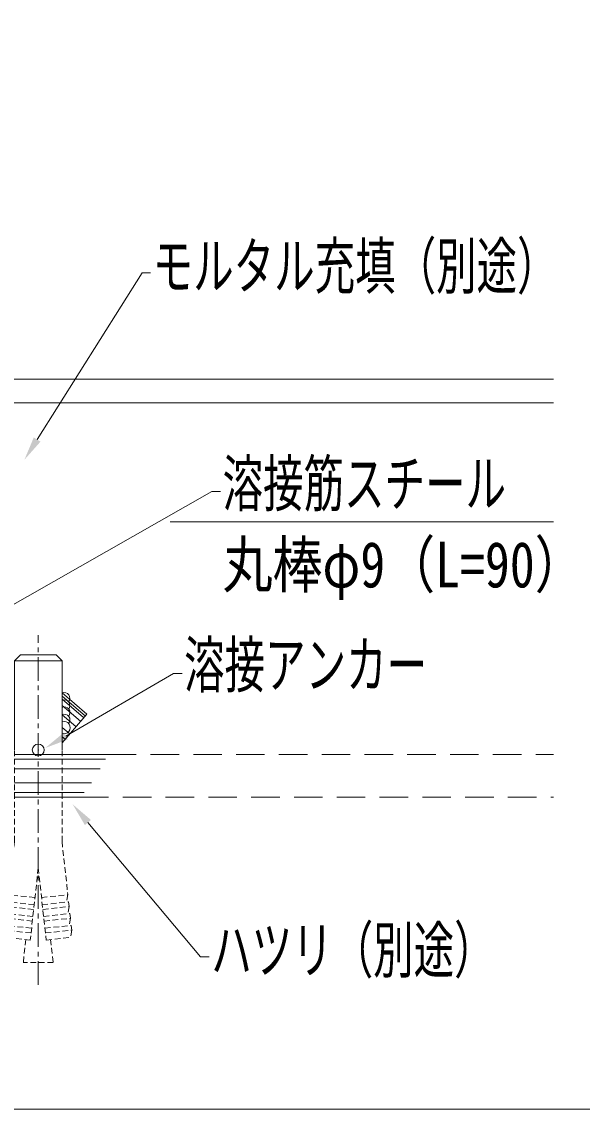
# Model space of a CAD drawing. Units: millimetres, scale not verified. Extents: x -1000 to 1000, y -693 to 692.
# Drawn here: x -465.9 to -348, y -692.7 to -463.9 of the extents above; entities that cross this region are included whole.
import ezdxf
from ezdxf.enums import TextEntityAlignment as Align

# ---------------------------------------------------------------- set-up
doc = ezdxf.new("R2010")
doc.units = ezdxf.units.MM
doc.header["$LTSCALE"] = 5
doc.header["$PDMODE"] = 32
doc.header["$PDSIZE"] = 2.5
doc.linetypes.add('CHAIN1', pattern=[8, 5, -1, 1, -1])
doc.linetypes.add('DASHED1', pattern=[1.8, 1.2, -0.6])
for name, color, linetype, lineweight in [('0-1_zumenwaku', 6, 'Continuous', 9), ('0-4_5', 1, 'Continuous', 9), ('0-5_0', 1, 'Continuous', 9), ('0-9_4', 6, 'Continuous', 9), ('0-A_8', 2, 'DASHED1', 9), ('1-1_sunpou', 1, 'Continuous', 9)]:
    doc.layers.add(name, color=color, linetype=linetype, lineweight=lineweight)
doc.layers.add('1-8_shade', color=7, linetype='Continuous')
doc.styles.add('ＭＳ ゴシック', font='')
doc.styles.get('ＭＳ ゴシック').set_extended_font_data('MS Gothic')

# ---------------------------------------------------------------- blocks, each defined once
blk = doc.blocks.new('GｱﾝｶｰWD')
at = {"layer": '0-5_0', "color": 5, "linetype": 'CHAIN1'}
blk.add_line((0, -247.21), (0, 120.78), dxfattribs=at)
at = {"layer": '0-5_0', "color": 7}
for p, q in [((-25, 0), (-25, 93.75)), ((25, 93.75), (-25, 93.75)), ((25, 0), (25, 93.75))]:
    blk.add_line(p, q, dxfattribs=at)
at = {"layer": '0-5_0', "color": 7, "linetype": 'DASHED1'}
for p, q in [((-25, -96.41), (-25, 0)), ((25, -96.41), (25, 0)), ((-25, -96.41), (-31.15, -152.22)), ((25, -96.41), (31.15, -152.22)), ((0, -123.99), (-8.38, -200)), ((0, -123.99), (8.38, -200)), ((-31.97, -159.67), (-32.52, -164.64)), ((-4.27, -162.73), (-31.98, -159.67)), ((-31.16, -152.22), (-29.83, -159.91)), ((-3.45, -155.27), (-31.16, -152.22)), ((3.45, -155.27), (31.16, -152.22)), ((4.27, -162.73), (31.98, -159.67)), ((31.16, -152.22), (29.83, -159.91)), ((-4.82, -167.7), (-32.53, -164.64)), ((-32.52, -164.64), (-31.2, -172.34)), ((4.82, -167.7), (32.53, -164.64)), ((-33.34, -172.1), (-33.89, -177.07)), ((-33.89, -177.07), (-32.57, -184.76)), ((-6.19, -180.12), (-33.89, -177.07)), ((-5.64, -175.15), (-33.35, -172.1)), ((5.64, -175.15), (33.35, -172.1)), ((6.19, -180.12), (33.89, -177.07)), ((33.89, -177.07), (32.57, -184.76)), ((33.34, -172.1), (33.89, -177.07)), ((-34.71, -184.52), (-35.26, -189.49)), ((-35.26, -189.49), (-33.94, -197.19)), ((-7.56, -192.54), (-35.26, -189.49)), ((-7.01, -187.57), (-34.71, -184.52)), ((7.01, -187.57), (34.71, -184.52)), ((7.56, -192.54), (35.26, -189.49)), ((35.26, -189.49), (33.94, -197.19)), ((34.71, -184.52), (35.26, -189.49)), ((-8.38, -200), (-33.94, -197.19)), ((-13.02, -199.24), (-15.7, -223.56)), ((8.38, -200), (33.94, -197.19))]:
    blk.add_line(p, q, dxfattribs=at)
at = {"layer": '0-5_0', "color": 7}
blk.add_lwpolyline([(25, 93.75), (18.75, 100), (-18.75, 100), (-25, 93.75)], dxfattribs=at)
at = {"layer": '0-5_0', "color": 7, "linetype": 'DASHED1'}
for points in [[(31.97, -159.67), (32.52, -164.64), (31.2, -172.34)], [(13.02, -199.24), (15.7, -223.56), (-15.7, -223.56)]]:
    blk.add_lwpolyline(points, dxfattribs=at)
at = {"layer": '0-5_0', "color": 7}
blk.add_point((0, 0), dxfattribs=at)
blk = doc.blocks.new('MLeader27')
at = {"layer": '1-1_sunpou'}
blk.add_lwpolyline([(-456.643, -614.159), (-433.994, -600.964), (-432.194, -600.964)], dxfattribs=at)
at = {"layer": '1-1_sunpou', "color": 11}
blk.add_solid([(-456.224, -614.879), (-457.063, -613.439), (-460.964, -616.675)], dxfattribs=at)
at = {"layer": '1-1_sunpou', "color": 2, "style": 'ＭＳ ゴシック', "width": 0.65}
blk.add_text('溶接アンカー', height=9.604, dxfattribs=at).set_placement((-431.744, -606.814), align=Align.BOTTOM_LEFT)
blk = doc.blocks.new('MLeader28')
at = {"layer": '1-1_sunpou'}
blk.add_lwpolyline([(-470.234, -587.97), (-425.902, -562.688), (-424.102, -562.688)], dxfattribs=at)
at = {"layer": '1-1_sunpou', "color": 11}
blk.add_solid([(-469.821, -588.694), (-470.647, -587.246), (-474.578, -590.447)], dxfattribs=at)
at = {"layer": '1-1_sunpou', "color": 2, "style": 'ＭＳ ゴシック'}
for s, height, width, p in [('溶接筋スチール', 9.604, 0.65, (-423.652, -568.702)), ('丸棒φ9（L=90）', 9.621, 0.8, (-423.652, -585.768))]:
    blk.add_text(s, height=height, dxfattribs=dict(at, width=width)).set_placement(p, align=Align.BOTTOM_LEFT)
blk = doc.blocks.new('MLeader29')
at = {"layer": '1-1_sunpou'}
blk.add_lwpolyline([(-462.67, -551.764), (-440.608, -516.668), (-438.808, -516.668)], dxfattribs=at)
at = {"layer": '1-1_sunpou', "color": 11}
blk.add_solid([(-461.964, -552.208), (-463.375, -551.321), (-465.331, -555.998)], dxfattribs=at)
at = {"layer": '1-1_sunpou', "color": 2, "style": 'ＭＳ ゴシック', "width": 0.65}
blk.add_text('モルタル充填（別途）', height=9.604, dxfattribs=at).set_placement((-438.358, -522.919), align=Align.BOTTOM_LEFT)
blk = doc.blocks.new('MLeader30')
at = {"layer": '1-1_sunpou'}
blk.add_lwpolyline([(-451.983, -632.35), (-428.295, -660.581), (-426.495, -660.581)], dxfattribs=at)
at = {"layer": '1-1_sunpou', "color": 11}
blk.add_solid([(-452.622, -632.885), (-451.345, -631.814), (-455.197, -628.519)], dxfattribs=at)
at = {"layer": '1-1_sunpou', "color": 2, "style": 'ＭＳ ゴシック', "width": 0.65}
blk.add_text('ハツリ（別途）', height=9.604, dxfattribs=at).set_placement((-426.045, -666.832), align=Align.BOTTOM_LEFT)

msp = doc.modelspace()

# ---------------------------------------------------------------- linework, layer by layer
at = {"layer": '0-1_zumenwaku'}
msp.add_lwpolyline([(-1000.276, -692.684), (999.724, -692.684), (999.724, 692.316), (-1000.276, 692.316)], close=True, dxfattribs=at)
at = {"layer": '0-4_5'}
for p, q in [((-482.687, -539.073), (-354.037, -539.073)), ((-482.687, -544.073), (-354.037, -544.073)), ((-434.697, -569.073), (-354.037, -569.073))]:
    msp.add_line(p, q, dxfattribs=at)
for centre, radius, start, end in [((-456.997, -606.227), 1.219, 321.93304, 110.9215), ((-456.99, -607.739), 1.219, 321.93304, 110.9215), ((-456.983, -609.251), 1.219, 321.93304, 110.9215), ((-456.977, -610.763), 1.219, 321.39894, 110.9215), ((-457.009, -612.382), 1.306, 248.78885, 107.63786)]:
    msp.add_arc(centre, radius, start, end, dxfattribs=at)
at = {"layer": '0-9_4'}
for p, q in [((-457.432, -605.089), (-452.246, -609.518)), ((-457.432, -605.746), (-452.57, -609.898)), ((-457.432, -606.404), (-452.895, -610.278)), ((-457.432, -607.719), (-453.544, -611.039)), ((-452.246, -609.518), (-457.432, -615.591)), ((-457.432, -609.691), (-454.518, -612.179)), ((-457.432, -612.321), (-455.817, -613.7)), ((-457.432, -614.294), (-456.791, -614.841)), ((-530.021, -619.031), (-448.311, -619.031)), ((-529.442, -618.031), (-447.812, -618.031)), ((-531.18, -621.031), (-449.378, -621.031)), ((-532.918, -624.031), (-451.238, -624.031)), ((-534.076, -626.031), (-452.754, -626.031)), ((-534.655, -627.031), (-453.64, -627.031))]:
    msp.add_line(p, q, dxfattribs=at)
at = {"layer": '0-A_8'}
for p, q in [((-447.812, -618.031), (-354.037, -618.031)), ((-453.64, -627.031), (-354.037, -627.031))]:
    msp.add_line(p, q, dxfattribs=at)

# ---------------------------------------------------------------- block references
at = {"layer": '1-1_sunpou'}
for name in ['MLeader29', 'MLeader28', 'MLeader27', 'MLeader30']:
    msp.add_blockref(name, (0, 0), dxfattribs=at)
at = {"layer": '1-8_shade', "xscale": 0.2, "yscale": 0.2}
msp.add_blockref('GｱﾝｶｰWD', (-462.432, -617.087), dxfattribs=at)

doc.saveas('drawing.dxf')
